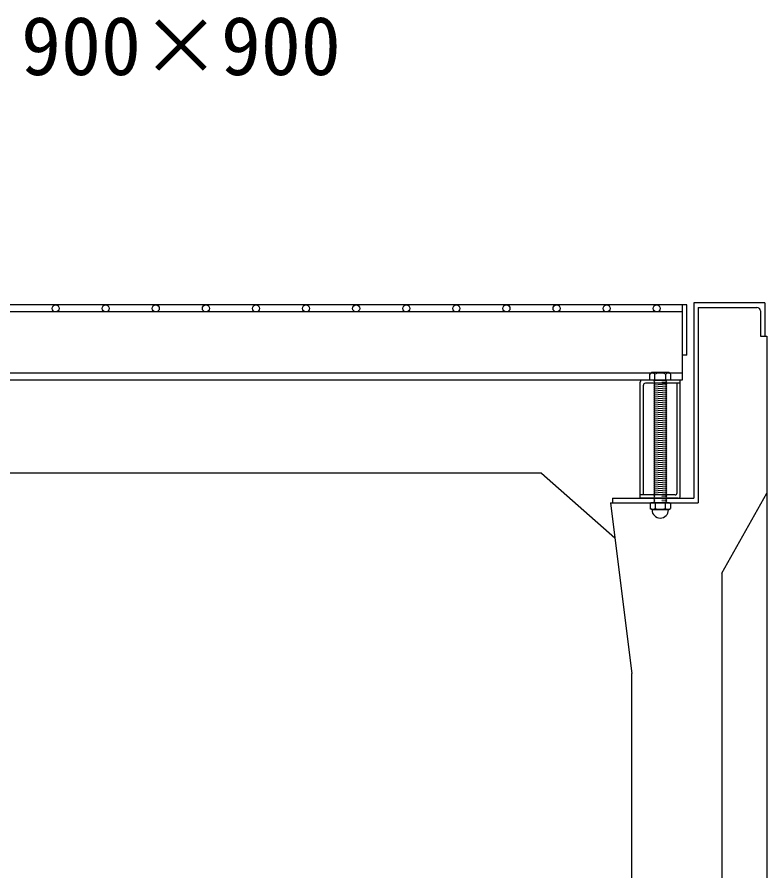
# Model space of a CAD drawing. Units: millimetres, scale not verified. Extents: x -16800 to 16800, y -5940 to 5940.
# Drawn here: x -11664 to -10916, y -2312 to -1459 of the extents above; entities that cross this region are included whole.
import ezdxf
from ezdxf.enums import TextEntityAlignment as Align

# ---------------------------------------------------------------- set-up
doc = ezdxf.new("R2010")
doc.units = ezdxf.units.MM
doc.header["$LTSCALE"] = 20
doc.linetypes.add('DOTTED', pattern=[1.75, 0.25, -1.5])
for name, color, linetype, lineweight in [('0-2_HATCH', 6, 'Continuous', 25), ('0-5_OUTLINE', 3, 'Continuous', 25), ('0-6_TXT', 7, 'Continuous', 25)]:
    doc.layers.add(name, color=color, linetype=linetype, lineweight=lineweight)
doc.styles.add('ＭＳ ゴシック', font='')
doc.styles.get('ＭＳ ゴシック').set_extended_font_data('MS Gothic')

msp = doc.modelspace()

# ---------------------------------------------------------------- linework, layer by layer
at = {"layer": '0-2_HATCH'}
for p, q in [((-10995.5, -1746.82), (-12005.5, -1746.82)), ((-11000, -1746.82), (-11000, -1821.82)), ((-10995.5, -1796.82), (-10995.5, -1746.82)), ((-10988.5, -1744.84), (-10988.5, -1939.82)), ((-11000, -1753.82), (-12001, -1753.82)), ((-10984, -1749.34), (-10984, -1944.32)), ((-10984, -1749.34), (-10925.5, -1749.34)), ((-10995.5, -1796.82), (-11000, -1796.82)), ((-11031.17, -1814.82), (-11969.82, -1814.82)), ((-11030.5, -1814.32), (-11032.5, -1815.82)), ((-11032.5, -1821.82), (-11032.5, -1815.82)), ((-11032.17, -1815.54), (-11030.5, -1814.32)), ((-11013.5, -1814.32), (-11030.5, -1814.32)), ((-11027.5, -1821.82), (-11027.5, -1815.82)), ((-11016.5, -1821.82), (-11016.5, -1815.82)), ((-11011.82, -1815.54), (-11013.5, -1814.32)), ((-11000, -1814.82), (-11012.82, -1814.82)), ((-11011.5, -1821.82), (-11011.5, -1815.82)), ((-11000, -1821.82), (-12001, -1821.82)), ((-11042, -1939.82), (-11042, -1823.82)), ((-11002, -1821.82), (-11040, -1821.82)), ((-11011.5, -1821.82), (-11032.5, -1821.82)), ((-11028.5, -1821.82), (-11015.5, -1821.82)), ((-11028.5, -1822.82), (-11027.5, -1821.82)), ((-11027.5, -1823.82), (-11028.5, -1822.82)), ((-11028.5, -1824.82), (-11027.5, -1823.82)), ((-11027.5, -1825.82), (-11028.5, -1824.82)), ((-11016.5, -1822.82), (-11015.5, -1821.82)), ((-11015.5, -1823.82), (-11016.5, -1822.82)), ((-11002, -1937.82), (-11002, -1821.82)), ((-11038.8, -1936.62), (-11038.8, -1827.02)), ((-11002, -1825.02), (-11036.8, -1825.02)), ((-11028.5, -1826.82), (-11027.5, -1825.82)), ((-11015.5, -1825.82), (-11028.5, -1826.82)), ((-11027.5, -1827.82), (-11028.5, -1826.82)), ((-11028.5, -1828.82), (-11027.5, -1827.82)), ((-11015.5, -1827.82), (-11028.5, -1828.82)), ((-11027.5, -1829.82), (-11028.5, -1828.82)), ((-11028.5, -1830.82), (-11027.5, -1829.82)), ((-11015.5, -1829.82), (-11028.5, -1830.82)), ((-11027.5, -1831.82), (-11028.5, -1830.82)), ((-11028.5, -1832.82), (-11027.5, -1831.82)), ((-11015.5, -1831.82), (-11028.5, -1832.82)), ((-11027.5, -1833.82), (-11028.5, -1832.82)), ((-11016.5, -1826.82), (-11015.5, -1825.82)), ((-11015.5, -1827.82), (-11016.5, -1826.82)), ((-11016.5, -1828.82), (-11015.5, -1827.82)), ((-11015.5, -1829.82), (-11016.5, -1828.82)), ((-11016.5, -1830.82), (-11015.5, -1829.82)), ((-11015.5, -1831.82), (-11016.5, -1830.82)), ((-11005.2, -1934.62), (-11005.2, -1825.02)), ((-11015.5, -1833.82), (-11028.5, -1834.82)), ((-11028.5, -1834.82), (-11027.5, -1833.82)), ((-11015.5, -1835.82), (-11028.5, -1836.82)), ((-11027.5, -1837.82), (-11028.5, -1836.82)), ((-11015.5, -1837.82), (-11028.5, -1838.82)), ((-11028.5, -1838.82), (-11027.5, -1837.82)), ((-11027.5, -1839.82), (-11028.5, -1838.82)), ((-11015.5, -1839.82), (-11028.5, -1840.82)), ((-11028.5, -1840.82), (-11027.5, -1839.82)), ((-11027.5, -1841.82), (-11028.5, -1840.82)), ((-11015.5, -1841.82), (-11028.5, -1842.82)), ((-11028.5, -1842.82), (-11027.5, -1841.82)), ((-11016.5, -1834.82), (-11015.5, -1833.82)), ((-11015.5, -1835.82), (-11016.5, -1834.82)), ((-11016.5, -1836.82), (-11015.5, -1835.82)), ((-11015.5, -1837.82), (-11016.5, -1836.82)), ((-11016.5, -1838.82), (-11015.5, -1837.82)), ((-11016.5, -1838.82), (-11015.5, -1839.82)), ((-11016.5, -1840.82), (-11015.5, -1839.82)), ((-11016.5, -1840.82), (-11015.5, -1841.82)), ((-11016.5, -1842.82), (-11015.5, -1841.82)), ((-11027.5, -1843.82), (-11028.5, -1842.82)), ((-11015.5, -1843.82), (-11028.5, -1844.82)), ((-11028.5, -1844.82), (-11027.5, -1843.82)), ((-11027.5, -1845.82), (-11028.5, -1844.82)), ((-11015.5, -1845.82), (-11028.5, -1846.82)), ((-11028.5, -1846.82), (-11027.5, -1845.82)), ((-11027.5, -1847.82), (-11028.5, -1846.82)), ((-11015.5, -1847.82), (-11028.5, -1848.82)), ((-11028.5, -1848.82), (-11027.5, -1847.82)), ((-11027.5, -1849.82), (-11028.5, -1848.82)), ((-11015.5, -1849.82), (-11028.5, -1850.82)), ((-11028.5, -1850.82), (-11027.5, -1849.82)), ((-11016.5, -1842.82), (-11015.5, -1843.82)), ((-11016.5, -1844.82), (-11015.5, -1843.82)), ((-11016.5, -1844.82), (-11015.5, -1845.82)), ((-11016.5, -1846.82), (-11015.5, -1845.82)), ((-11016.5, -1846.82), (-11015.5, -1847.82)), ((-11016.5, -1848.82), (-11015.5, -1847.82)), ((-11016.5, -1848.82), (-11015.5, -1849.82)), ((-11016.5, -1850.82), (-11015.5, -1849.82)), ((-11027.5, -1851.82), (-11028.5, -1850.82)), ((-11015.5, -1851.82), (-11028.5, -1852.82)), ((-11028.5, -1852.82), (-11027.5, -1851.82)), ((-11027.5, -1853.82), (-11028.5, -1852.82)), ((-11015.5, -1853.82), (-11028.5, -1854.82)), ((-11028.5, -1854.82), (-11027.5, -1853.82)), ((-11027.5, -1855.82), (-11028.5, -1854.82)), ((-11015.5, -1855.82), (-11028.5, -1856.82)), ((-11028.5, -1856.82), (-11027.5, -1855.82)), ((-11027.5, -1857.82), (-11028.5, -1856.82)), ((-11015.5, -1857.82), (-11028.5, -1858.82)), ((-11028.5, -1858.82), (-11027.5, -1857.82)), ((-11027.5, -1859.82), (-11028.5, -1858.82)), ((-11016.5, -1850.82), (-11015.5, -1851.82)), ((-11016.5, -1852.82), (-11015.5, -1851.82)), ((-11016.5, -1852.82), (-11015.5, -1853.82)), ((-11016.5, -1854.82), (-11015.5, -1853.82)), ((-11016.5, -1854.82), (-11015.5, -1855.82)), ((-11016.5, -1856.82), (-11015.5, -1855.82)), ((-11016.5, -1856.82), (-11015.5, -1857.82)), ((-11016.5, -1858.82), (-11015.5, -1857.82)), ((-11016.5, -1858.82), (-11015.5, -1859.82)), ((-11015.5, -1859.82), (-11028.5, -1860.82)), ((-11028.5, -1860.82), (-11027.5, -1859.82)), ((-11027.5, -1861.82), (-11028.5, -1860.82)), ((-11015.5, -1861.82), (-11028.5, -1862.82)), ((-11028.5, -1862.82), (-11027.5, -1861.82)), ((-11027.5, -1863.82), (-11028.5, -1862.82)), ((-11015.5, -1863.82), (-11028.5, -1864.82)), ((-11028.5, -1864.82), (-11027.5, -1863.82)), ((-11027.5, -1865.82), (-11028.5, -1864.82)), ((-11015.49, -1865.82), (-11028.49, -1866.82)), ((-11028.49, -1866.82), (-11027.49, -1865.82)), ((-11027.49, -1867.82), (-11028.49, -1866.82)), ((-11016.5, -1860.82), (-11015.5, -1859.82)), ((-11016.5, -1860.82), (-11015.5, -1861.82)), ((-11016.5, -1862.82), (-11015.5, -1861.82)), ((-11016.5, -1862.82), (-11015.5, -1863.82)), ((-11016.5, -1864.82), (-11015.5, -1863.82)), ((-11016.5, -1864.82), (-11015.49, -1865.82)), ((-11016.49, -1866.82), (-11015.49, -1865.82)), ((-11016.49, -1866.82), (-11015.49, -1867.82)), ((-11015.49, -1867.82), (-11028.49, -1868.82)), ((-11028.49, -1868.82), (-11027.49, -1867.82)), ((-11027.49, -1869.82), (-11028.49, -1868.82)), ((-11015.49, -1869.83), (-11028.49, -1870.83)), ((-11028.49, -1870.83), (-11027.49, -1869.83)), ((-11027.49, -1871.82), (-11028.49, -1870.83)), ((-11015.49, -1871.83), (-11028.49, -1872.83)), ((-11028.49, -1872.83), (-11027.49, -1871.83)), ((-11027.49, -1873.83), (-11028.49, -1872.83)), ((-11015.49, -1873.83), (-11028.49, -1874.83)), ((-11028.49, -1874.83), (-11027.49, -1873.83)), ((-11027.49, -1875.83), (-11028.49, -1874.83)), ((-11015.48, -1875.83), (-11028.48, -1876.83)), ((-11028.48, -1876.83), (-11027.48, -1875.83)), ((-11016.49, -1868.82), (-11015.49, -1867.82)), ((-11016.49, -1868.82), (-11015.49, -1869.83)), ((-11016.49, -1870.83), (-11015.49, -1869.83)), ((-11016.49, -1870.83), (-11015.49, -1871.83)), ((-11016.49, -1872.83), (-11015.49, -1871.83)), ((-11016.49, -1872.83), (-11015.49, -1873.83)), ((-11016.49, -1874.83), (-11015.49, -1873.83)), ((-11016.49, -1874.83), (-11015.48, -1875.83)), ((-11016.48, -1876.83), (-11015.48, -1875.83)), ((-11015.49, -1879.83), (-11028.49, -1880.83)), ((-11028.49, -1880.83), (-11027.49, -1879.83)), ((-11027.49, -1881.83), (-11028.49, -1880.83)), ((-11015.49, -1881.83), (-11028.49, -1882.83)), ((-11028.49, -1882.83), (-11027.49, -1881.83)), ((-11027.49, -1883.83), (-11028.49, -1882.83)), ((-11015.49, -1883.83), (-11028.49, -1884.83)), ((-11028.49, -1884.83), (-11027.49, -1883.83)), ((-11027.48, -1877.83), (-11028.48, -1876.83)), ((-11015.48, -1877.83), (-11028.48, -1878.83)), ((-11028.48, -1878.83), (-11027.48, -1877.83)), ((-11027.48, -1879.83), (-11028.48, -1878.83)), ((-11016.49, -1880.83), (-11015.49, -1879.83)), ((-11016.49, -1880.83), (-11015.49, -1881.83)), ((-11016.49, -1882.83), (-11015.49, -1881.83)), ((-11016.49, -1882.83), (-11015.49, -1883.83)), ((-11016.49, -1884.83), (-11015.49, -1883.83)), ((-11016.48, -1876.83), (-11015.48, -1877.83)), ((-11016.48, -1878.83), (-11015.48, -1877.83)), ((-11016.48, -1878.83), (-11015.48, -1879.84)), ((-11027.49, -1885.83), (-11028.49, -1884.83)), ((-11015.48, -1885.83), (-11028.48, -1886.83)), ((-11028.48, -1886.83), (-11027.48, -1885.83)), ((-11027.48, -1887.83), (-11028.48, -1886.83)), ((-11015.48, -1887.83), (-11028.48, -1888.83)), ((-11028.48, -1888.83), (-11027.48, -1887.83)), ((-11027.48, -1889.83), (-11028.48, -1888.83)), ((-11015.48, -1889.83), (-11028.48, -1890.83)), ((-11028.48, -1890.83), (-11027.48, -1889.83)), ((-11027.48, -1891.83), (-11028.48, -1890.83)), ((-11015.48, -1891.84), (-11028.48, -1892.84)), ((-11028.48, -1892.84), (-11027.48, -1891.84)), ((-11027.48, -1893.84), (-11028.48, -1892.84)), ((-11016.49, -1884.83), (-11015.48, -1885.83)), ((-11016.48, -1886.83), (-11015.48, -1885.83)), ((-11016.48, -1886.83), (-11015.48, -1887.83)), ((-11016.48, -1888.83), (-11015.48, -1887.83)), ((-11016.48, -1888.83), (-11015.48, -1889.83)), ((-11016.48, -1890.83), (-11015.48, -1889.83)), ((-11016.48, -1890.83), (-11015.48, -1891.84)), ((-11016.48, -1892.84), (-11015.48, -1891.84)), ((-11016.48, -1892.84), (-11015.47, -1893.84)), ((-11015.47, -1893.84), (-11028.47, -1894.84)), ((-11028.47, -1894.84), (-11027.47, -1893.84)), ((-11027.47, -1895.84), (-11028.47, -1894.84)), ((-11015.47, -1895.84), (-11028.47, -1896.84)), ((-11028.47, -1896.84), (-11027.47, -1895.84)), ((-11027.47, -1897.84), (-11028.47, -1896.84)), ((-11015.47, -1897.84), (-11028.47, -1898.84)), ((-11028.47, -1898.84), (-11027.47, -1897.84)), ((-11027.47, -1899.84), (-11028.47, -1898.84)), ((-11015.47, -1899.84), (-11028.47, -1900.84)), ((-11028.47, -1900.84), (-11027.47, -1899.84)), ((-11027.47, -1901.84), (-11028.47, -1900.84)), ((-11016.47, -1894.84), (-11015.47, -1893.84)), ((-11016.47, -1894.84), (-11015.47, -1895.84)), ((-11016.47, -1896.84), (-11015.47, -1895.84)), ((-11016.47, -1896.84), (-11015.47, -1897.84)), ((-11016.47, -1898.84), (-11015.47, -1897.84)), ((-11016.47, -1898.84), (-11015.47, -1899.84)), ((-11016.47, -1900.84), (-11015.47, -1899.84)), ((-11016.47, -1900.84), (-11015.46, -1901.85)), ((-11015.46, -1901.85), (-11028.46, -1902.85)), ((-11028.46, -1902.85), (-11027.46, -1901.85)), ((-11027.46, -1903.85), (-11028.46, -1902.85)), ((-11015.46, -1903.85), (-11028.46, -1904.85)), ((-11028.46, -1904.85), (-11027.46, -1903.85)), ((-11027.46, -1905.85), (-11028.46, -1904.85)), ((-11015.46, -1905.85), (-11028.46, -1906.85)), ((-11028.46, -1906.85), (-11027.46, -1905.85)), ((-11027.46, -1907.85), (-11028.46, -1906.85)), ((-11015.46, -1907.85), (-11028.46, -1908.85)), ((-11028.46, -1908.85), (-11027.46, -1907.85)), ((-11027.46, -1909.85), (-11028.46, -1908.85)), ((-11015.45, -1909.85), (-11028.45, -1910.85)), ((-11028.45, -1910.85), (-11027.45, -1909.85)), ((-11016.46, -1902.85), (-11015.46, -1901.85)), ((-11016.46, -1902.85), (-11015.46, -1903.85)), ((-11016.46, -1904.85), (-11015.46, -1903.85)), ((-11016.46, -1904.85), (-11015.46, -1905.85)), ((-11016.46, -1906.85), (-11015.46, -1905.85)), ((-11016.46, -1906.85), (-11015.46, -1907.85)), ((-11016.46, -1908.85), (-11015.46, -1907.85)), ((-11016.46, -1908.85), (-11015.45, -1909.85)), ((-11016.45, -1910.85), (-11015.45, -1909.85)), ((-11027.45, -1911.85), (-11028.45, -1910.85)), ((-11015.45, -1911.86), (-11028.45, -1912.86)), ((-11028.45, -1912.86), (-11027.45, -1911.86)), ((-11027.45, -1913.86), (-11028.45, -1912.86)), ((-11015.45, -1913.86), (-11028.45, -1914.86)), ((-11028.45, -1914.86), (-11027.45, -1913.86)), ((-11027.45, -1915.86), (-11028.45, -1914.86)), ((-11015.45, -1915.86), (-11028.45, -1916.86)), ((-11028.45, -1916.86), (-11027.45, -1915.86)), ((-11027.45, -1917.86), (-11028.45, -1916.86)), ((-11015.44, -1917.86), (-11028.44, -1918.86)), ((-11028.44, -1918.86), (-11027.44, -1917.86)), ((-11016.45, -1910.85), (-11015.45, -1911.86)), ((-11016.45, -1912.86), (-11015.45, -1911.86)), ((-11016.45, -1912.86), (-11015.45, -1913.86)), ((-11016.45, -1914.86), (-11015.45, -1913.86)), ((-11016.45, -1914.86), (-11015.45, -1915.86)), ((-11016.45, -1916.86), (-11015.45, -1915.86)), ((-11016.45, -1916.86), (-11015.44, -1917.86)), ((-11016.44, -1918.86), (-11015.44, -1917.86)), ((-11027.44, -1919.86), (-11028.44, -1918.86)), ((-11015.44, -1919.86), (-11028.44, -1920.86)), ((-11028.44, -1920.86), (-11027.44, -1919.86)), ((-11027.44, -1921.86), (-11028.44, -1920.86)), ((-11015.44, -1921.87), (-11028.44, -1922.87)), ((-11028.44, -1922.87), (-11027.44, -1921.87)), ((-11027.44, -1923.87), (-11028.44, -1922.87)), ((-11015.44, -1923.87), (-11028.44, -1924.87)), ((-11028.44, -1924.87), (-11027.44, -1923.87)), ((-11027.44, -1925.87), (-11028.44, -1924.87)), ((-11015.43, -1925.87), (-11028.43, -1926.87)), ((-11028.43, -1926.87), (-11027.43, -1925.87)), ((-11027.43, -1927.87), (-11028.43, -1926.87)), ((-11016.44, -1918.86), (-11015.44, -1919.86)), ((-11016.44, -1920.86), (-11015.44, -1919.86)), ((-11016.44, -1920.86), (-11015.44, -1921.87)), ((-11016.44, -1922.87), (-11015.44, -1921.87)), ((-11016.44, -1922.87), (-11015.44, -1923.87)), ((-11016.44, -1924.87), (-11015.44, -1923.87)), ((-11016.44, -1924.87), (-11015.43, -1925.87)), ((-11016.43, -1926.87), (-11015.43, -1925.87)), ((-11016.43, -1926.87), (-11015.43, -1927.87)), ((-11015.43, -1927.87), (-11028.43, -1928.87)), ((-11028.43, -1928.87), (-11027.43, -1927.87)), ((-11027.43, -1929.87), (-11028.43, -1928.87)), ((-11015.43, -1929.87), (-11028.43, -1930.87)), ((-11028.43, -1930.87), (-11027.43, -1929.87)), ((-11027.43, -1931.87), (-11028.43, -1930.87)), ((-11015.43, -1931.88), (-11028.43, -1932.88)), ((-11028.43, -1932.88), (-11027.43, -1931.88)), ((-11027.43, -1933.88), (-11028.43, -1932.88)), ((-11015.43, -1933.88), (-11028.43, -1934.88)), ((-11028.43, -1934.88), (-11027.43, -1933.88)), ((-11027.43, -1935.88), (-11028.43, -1934.88)), ((-11016.43, -1928.87), (-11015.43, -1927.87)), ((-11016.43, -1928.87), (-11015.43, -1929.87)), ((-11016.43, -1930.87), (-11015.43, -1929.87)), ((-11016.43, -1930.87), (-11015.43, -1931.88)), ((-11016.43, -1932.88), (-11015.43, -1931.88)), ((-11016.43, -1932.88), (-11015.42, -1933.88)), ((-11016.43, -1934.88), (-11015.43, -1933.88)), ((-11016.43, -1934.88), (-11015.42, -1935.88)), ((-11069.5, -1939.82), (-10988.5, -1939.82)), ((-11069.5, -1939.82), (-11069.5, -1944.32)), ((-11007.2, -1936.62), (-11042, -1936.62)), ((-11004, -1939.82), (-11042, -1939.82)), ((-11015.43, -1935.88), (-11028.43, -1936.88)), ((-11028.43, -1936.88), (-11027.43, -1935.88)), ((-11027.43, -1937.88), (-11028.43, -1936.88)), ((-11028.43, -1938.88), (-11027.43, -1937.88)), ((-11027.43, -1939.88), (-11028.43, -1938.88)), ((-11028.43, -1940.88), (-11027.43, -1939.88)), ((-11027.43, -1941.88), (-11028.43, -1940.88)), ((-11028.43, -1942.88), (-11027.43, -1941.88)), ((-11027.43, -1943.88), (-11028.43, -1942.88)), ((-11027.87, -1944.32), (-11027.43, -1943.88)), ((-11016.43, -1936.88), (-11015.43, -1935.88)), ((-11016.43, -1936.88), (-11015.42, -1937.88)), ((-11016.43, -1938.88), (-11015.43, -1937.88)), ((-11016.43, -1938.88), (-11015.42, -1939.88)), ((-11016.43, -1940.88), (-11015.43, -1939.88)), ((-11016.43, -1940.88), (-11015.42, -1941.88)), ((-11016.43, -1942.88), (-11015.43, -1941.88)), ((-11016.43, -1942.88), (-11015.42, -1943.88)), ((-11015.87, -1944.32), (-11015.43, -1943.88)), ((-11071.69, -1944.32), (-11067.45, -1979.34)), ((-11071.69, -1944.32), (-10984, -1944.32)), ((-11031.34, -1944.32), (-11032.2, -1944.97)), ((-11032.2, -1944.97), (-11032.2, -1950.15)), ((-11030.51, -1951.12), (-11032.2, -1950.15)), ((-11012.66, -1944.32), (-11031.34, -1944.32)), ((-11030.51, -1951.45), (-11030.51, -1951.12)), ((-11013.48, -1951.12), (-11030.51, -1951.12)), ((-11013.48, -1951.45), (-11030.51, -1951.45)), ((-11027.1, -1944.97), (-11027.1, -1950.15)), ((-11016.9, -1944.97), (-11016.9, -1950.15)), ((-11013.48, -1951.12), (-11011.79, -1950.15)), ((-11013.48, -1951.45), (-11013.48, -1951.12)), ((-11012.66, -1944.32), (-11011.79, -1944.97)), ((-11011.79, -1944.97), (-11011.79, -1950.15))]:
    msp.add_line(p, q, dxfattribs=at)
at = {"layer": '0-2_HATCH', "linetype": 'DOTTED'}
for p, q in [((-11015.5, -1821.82), (-11028.5, -1822.82)), ((-11015.5, -1823.82), (-11028.5, -1824.82)), ((-11015.43, -1937.88), (-11028.43, -1938.88)), ((-11015.43, -1939.88), (-11028.43, -1940.88)), ((-11015.43, -1941.88), (-11028.43, -1942.88)), ((-11015.43, -1943.88), (-11021.18, -1944.32)), ((-11027.87, -1944.32), (-11015.87, -1944.32))]:
    msp.add_line(p, q, dxfattribs=at)
at = {"layer": '0-2_HATCH'}
for points in [[(-10922, -1752.84), (-10922, -1777.84), (-10917.5, -1777.84)], [(-11015.5, -1825.82), (-11016.5, -1824.82), (-11015.5, -1823.82)], [(-11015.5, -1833.82), (-11016.5, -1832.82), (-11015.5, -1831.82)], [(-11028.5, -1836.82), (-11027.5, -1835.82), (-11028.5, -1834.82)]]:
    msp.add_lwpolyline(points, dxfattribs=at)
for centre in [(-11625.5, -1750.32), (-11575.5, -1750.32), (-11525.5, -1750.32), (-11475.5, -1750.32), (-11425.5, -1750.32), (-11375.5, -1750.32), (-11325.5, -1750.32), (-11275.5, -1750.32), (-11225.5, -1750.32), (-11175.5, -1750.32), (-11125.5, -1750.32), (-11075.5, -1750.32), (-11025.5, -1750.32)]:
    msp.add_circle(centre, 3.5, dxfattribs=at)
for centre, radius, start, end in [((-10925.5, -1752.84), 3.5, 0, 90), ((-11030, -1818.44), 3.62, 46.39563, 133.60437), ((-11022, -1830.44), 15.62, 69.39075, 110.60925), ((-11014, -1818.44), 3.62, 46.39563, 133.60437), ((-11040, -1823.82), 2, 90, 180), ((-11036.8, -1827.02), 2, 90, 180), ((-11007.2, -1934.62), 2, 270, 0), ((-11004, -1937.82), 2, 270, 0), ((-11029.65, -1949.67), 5.35, 61.49832, 118.50684), ((-11029.65, -1945.45), 5.35, 241.49843, 298.50089), ((-11022, -1951.45), 8.19, 180, 359.99995), ((-11022, -1964.74), 20.42, 75.52621, 104.47362), ((-11022, -1930.38), 20.42, 255.52638, 284.47374), ((-11014.35, -1949.67), 5.35, 61.49231, 118.50169), ((-11014.35, -1945.45), 5.35, 241.49989, 298.5)]:
    msp.add_arc(centre, radius, start, end, dxfattribs=at)
at = {"layer": '0-5_OUTLINE'}
for p, q in [((-10917.5, -1744.84), (-10988.5, -1744.84)), ((-10917.5, -1744.84), (-10917.5, -1777.84)), ((-10917.5, -1777.84), (-10915.5, -1777.84)), ((-10915.5, -1777.84), (-10915.5, -2864.84)), ((-11140.5, -1914.84), (-11860.5, -1914.84)), ((-10960.5, -2014.84), (-10915.5, -1934.84)), ((-10960.5, -2014.84), (-10960.5, -2864.84)), ((-11050.5, -2864.84), (-11050.5, -2114.84))]:
    msp.add_line(p, q, dxfattribs=at)
msp.add_lwpolyline([(-11140.5, -1914.84), (-11067.44, -1979.34), (-11050.5, -2114.84)], dxfattribs=at)

# ---------------------------------------------------------------- texts
at = {"layer": '0-6_TXT', "style": 'ＭＳ ゴシック'}
msp.add_text('900×900', height=58.65, dxfattribs=at).set_placement((-11660, -1534.84), align=Align.BOTTOM_LEFT)

doc.saveas('drawing.dxf')
